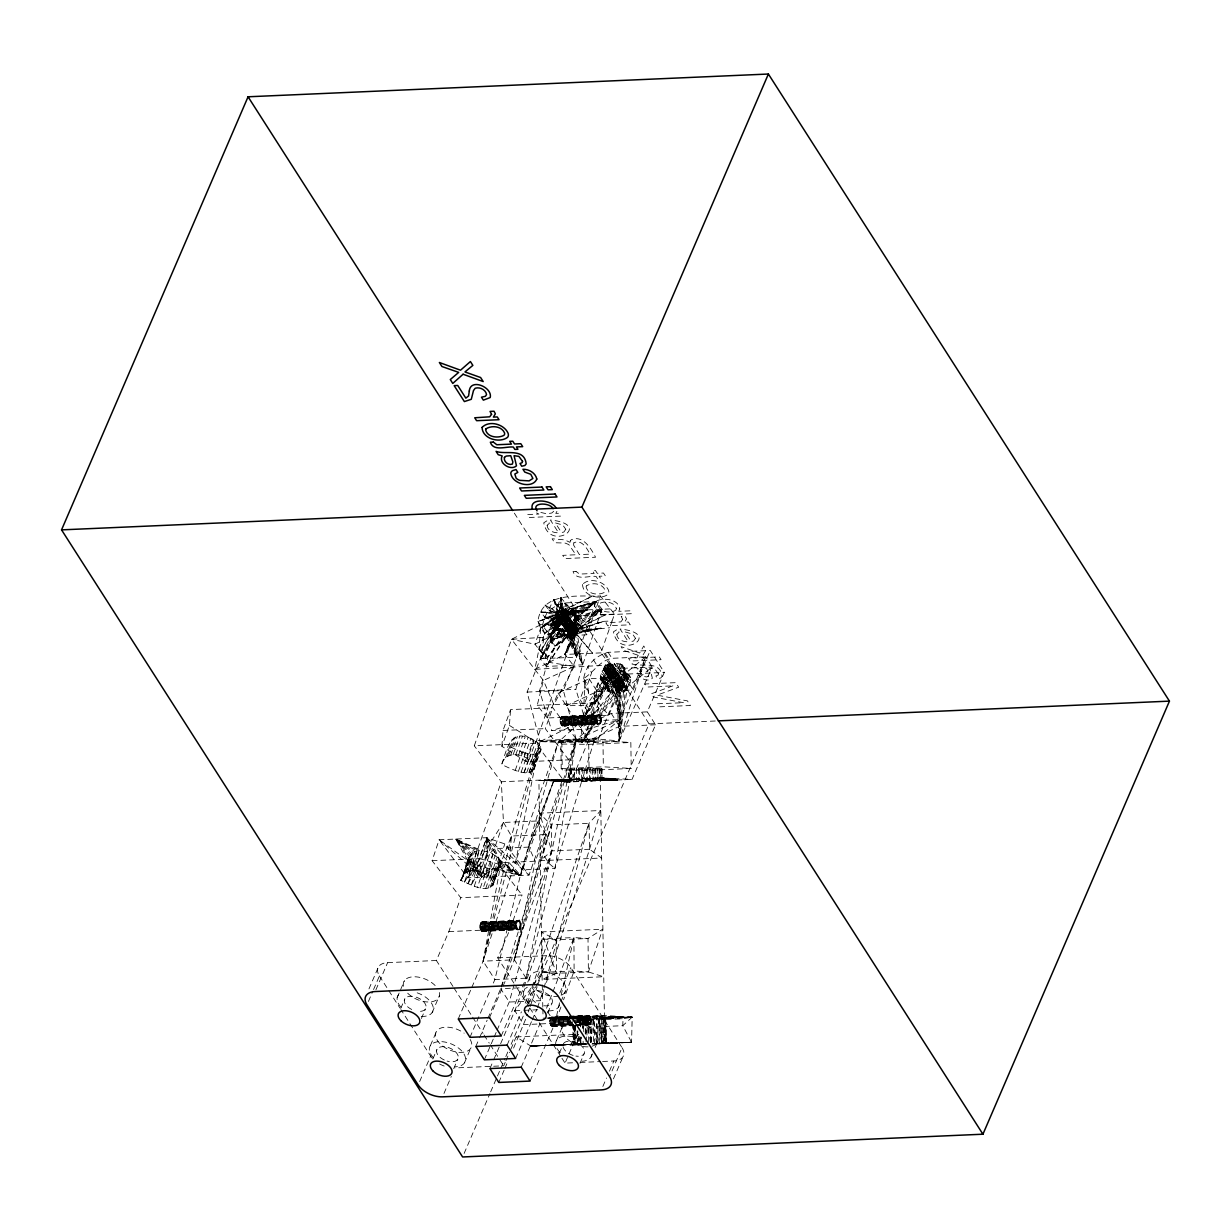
<?xml version="1.0" encoding="UTF-8"?>
<svg xmlns="http://www.w3.org/2000/svg" width="1231" height="1231" viewBox="0 0 1231 1231"><rect width="100%" height="100%" fill="white"/><g stroke="black" fill="none" stroke-linecap="round" stroke-linejoin="round"><path stroke-width="0.75" stroke-dasharray="5 3.75" d="M471.796 987.462L483.106 961.18L515.835 860.777L540.009 741.585L527.083 692.084L540.363 658.723L544.717 633.334L540.671 628.102L537.885 621.578C541.394 591.172 578.847 596.65 600.389 595.989L586.879 634.734L577.631 622.778L541.548 624.363L511.465 639.274L474.289 745.832L535.623 743.155L562.659 779.1L529.022 875.072L467.703 877.765L439.113 839.773L467.58 860.407L478.136 865.101L487.107 868.117L520.651 875.441L528.776 847.097L537.839 820.969L554.273 779.469L520.651 875.441L498.663 859.038C493.339 852.914 484.629 849.79 476.628 850.929C465.026 854.899 465.949 871.594 460.702 880.38C470.011 883.92 488.338 895.599 493.416 882.442L499.755 860.808L486.645 837.696L439.113 839.773L432.112 860.7L460.717 897.691L522.052 895.014L510.173 928.928L497.724 957.826L516.374 986.985M460.702 880.38C462.994 874.564 467.795 869.301 474.735 870.809L486.645 837.696L520.651 875.441L500.263 864.131L492.846 885.428L500.263 864.131L499.755 860.808L520.651 875.441L494.939 868.317L492.569 868.594L481.798 877.149L439.113 839.773M533.808 769.606L541.009 749.771C540.778 741.97 531.715 738.292 525.222 736.661C508.865 731.737 505.664 753.972 501.679 764.497C506.787 766.836 534.962 781.747 533.869 764.959C527.56 754.203 505.849 748.817 501.679 764.497M574.031 1025.777L573.923 1044.504L530.792 1046.042L516.174 1036.902L510.311 1050.505M534.808 669.372L549.072 662.34L554.766 646.275L569.845 634.688L555.35 614.885C555.489 611.238 560.736 607.806 563.721 610.561L577.77 628.841C579.832 632.903 573.154 637.858 569.845 634.688L555.35 614.885L537.885 621.578L541.932 626.794L544.717 633.334L538.932 649.476L534.808 669.372L610.268 664.894L598.543 702.624L608.683 715.303L625.117 677.158L589.08 678.743L558.105 693.007L547.349 717.996L608.683 715.303M586.879 634.734L511.465 639.274L543.394 680.451L553.873 704.578L574.2 666.479L549.072 662.34L544.994 657.077L550.688 641.012L559.197 632.334C550.842 619.178 573.631 605.498 580.77 620.116C584.694 633.996 557.258 645.059 557.535 626.087L552.904 622.101C553.319 607.052 580.801 601.359 575.877 622.009C573.092 633.042 554.35 634.134 552.904 622.101L541.932 626.794L544.825 617.223L553.827 599.497L567.091 617.931L573.584 615.931L578.847 617.423L602.021 609.253L596.066 601.574L565.029 602.928L557.982 604.713L549.149 610.33L545.102 605.113L557.012 611.438L571.076 629.733L569.384 633.457L551.98 639.72L547.903 634.457L550.796 624.917L555.135 618.008L565.583 612.315L570.999 610.607L610.391 608.883M576.323 1018.76L593.327 1018.529L593.711 1044.011L631.58 1042.288L632.18 1017.145L604.421 1015.513L543.086 1018.191M493.354 983.061L494.862 979.553L483.106 961.18L511.419 836.034L540.009 741.585C566.398 739.216 592.696 744.77 619.131 740.954L652.23 667.033L618.485 668.51C605.821 671.834 596.035 681.682 593.973 694.792L597.681 700.593L598.897 708.748L594.004 721.412L583.817 705.425L584.925 686.621L583.679 678.527C585.725 665.463 595.527 655.646 608.129 652.322L650.245 650.476L664.294 672.434L647.306 711.872L655.569 724.782L632.042 779.392L600.251 777.915L604.421 1015.513L594.111 1017.114L594.635 1043.426L604.082 1043.242L604.76 1017.298L622.286 1016.621L593.327 1018.529L584.048 1020.453L576.939 1020.099M549.072 662.34L564.891 654.446L574.154 635.35L556.397 612.13L540.778 612.007L544.825 617.223L553.442 618.947L561.582 622.717L555.627 614.977L549.149 610.33L557.228 613.146L561.074 618.024L561.582 622.717L550.796 624.917L554.873 630.164L570.445 630.41L559.213 623.271L555.135 618.008L563.183 620.886L565.583 612.315L567.091 617.931L561.582 622.717L558.905 628.687L547.903 634.457L550.688 641.012L554.766 646.275L569.538 634.119L555.504 615.839L540.671 628.102L538.932 649.476L541.84 649.337L555.166 627.302L562.213 630.995L564.398 636.396L547.872 656.985L544.994 657.077L534.977 644.213L540.671 628.102L556.15 616.746C559.613 619.147 565.675 614.531 563.721 610.561L592.003 596.343L563.244 610.099L576.693 628.041L577.77 628.841L603.729 621.332L612.115 620.963L614.484 614.146L600.389 595.989M577.831 1030.87L577.354 1044.15L530.792 1046.042L584.448 1043.688M578.17 1021.376L578.308 1017.591L622.286 1016.621L599.512 1017.175L600.036 1043.303M553.442 618.947L557.997 622.794L558.843 630.564L547.903 634.457L559.197 632.334M522.375 986.939L526.145 978.183L554.889 868.471L576.308 740L563.383 690.499L576.662 657.139L596.066 601.574L574.831 612.376C576.739 621.301 566.952 629.487 558.459 628.672L540.363 658.723L546.349 666.417L539.563 690.93L551.673 730.66L587.987 729.06L620.009 719.627L645.706 656.831L611.961 658.308C599.482 660.785 593.711 672.295 583.679 678.527L588.68 692.776L583.817 705.425L566.26 705.748L597.22 691.483L633.257 689.899L650.245 650.476M577.785 1018.776L583.386 1018.591L583.786 1027.393L622.763 1025.685L632.18 1017.145L603.575 1017.36L604.082 1043.242L631.58 1042.288L622.763 1025.685L623.024 1018.745L632.18 1017.145L605.375 1017.76L605.052 1043.503L592.019 1044.088M549.149 610.33L557.104 613.3L563.183 620.886L557.228 613.146L557.982 604.713L560.982 597.712L569.614 608.314L571.676 613.807L577.354 616.546L602.021 609.253L582.663 664.832L575.862 689.329L587.987 729.06L576.308 740L549.026 863.485L526.145 978.183L494.862 979.553L521.713 869.917L515.835 860.777L558.243 742.324L560.12 740.462L596.527 738.877L619.131 740.954L620.947 676.665C634.657 656.846 599.482 661.924 600.436 677.558C604.436 696.238 634.027 683.113 623.963 667.31L625.502 673.634L630.487 677.527C633.257 691.714 604.221 702.039 605.621 682.313C606.683 670.495 625.256 665.248 630.487 677.527L623.932 671.418L622.086 664.694L622.655 670.71L628.626 674.896M645.706 656.831L619.162 678.45L625.702 688.652L619.131 740.954L619.131 692.545L612.607 682.343L616.793 693.222L619.131 740.954L627.471 686.867L652.23 667.033L645.706 656.831L619.131 740.954L621.455 691.545L615.562 680.943L608.022 683.282L602.575 681.866L586.495 705.317L581.155 721.335L582.017 742.57L616.793 693.222L614.931 681.328L618.408 685.175M577.093 1030.947L577.354 1044.15L578.832 1044.042L579.247 1036.44M579.97 1023.146L580.278 1017.452L574.692 1017.56M564.506 615.392L569.261 616.9L570.999 610.607L575.077 615.869L574.354 627.918L571.076 629.733L559.213 623.271L554.873 630.164L551.98 639.72L554.766 646.275L571.646 635.688L557.581 617.408L550.796 636.304L534.977 644.213L511.465 639.274M590.449 1042.303L586.572 1018.576L584.048 1020.453L599.005 1018.376L601.62 1043.703L603.19 1018.099L632.18 1017.145L604.636 1017.883L605.052 1043.503L631.58 1042.288L592.126 1043.365M501.879 746.309L503.033 730.475L510.557 709.595L552.827 707.748L576.2 738.969L568.676 759.85L526.406 761.712L501.879 746.309L509.419 725.413L510.557 709.595M612.884 666.602C602.667 654.461 600.097 683.174 612.884 666.602L626.933 688.56L623.348 692.591L620.624 693.361L617.993 692.361L604.267 670.726M626.933 688.56C626.656 682.251 615.423 687.544 617.993 692.361L604.39 670.849M561.198 617.916L565.029 619.285L565.583 612.315L569.261 616.9L561.136 610.176L565.029 602.928L571.399 608.822L573.184 614.223L577.354 616.546L570.999 610.607L571.43 616.223L566.337 614.531L563.306 609.176L565.029 602.928L571.43 616.223L568.183 613.961L565.491 608.483L565.029 602.928M479.798 926.097C486.691 909.817 485.429 945.008 479.798 926.097L516.097 924.512C522.96 908.216 521.744 943.438 516.097 924.512M586.002 1041.826L588.172 1017.16L604.421 1015.513L599.512 1017.175L602.282 1043.257L601.774 1017.252L622.286 1016.621L605.606 1017.498L606.191 1043.303L604.76 1017.298L605.421 1043.273L631.58 1042.288L593.25 1043.965M559.997 720.474C567.168 704.332 565.475 739.462 559.997 720.474L596.42 718.873C603.59 702.747 601.913 737.877 596.42 718.873M619.131 740.954L623.655 690.222L617.131 680.02L619.162 678.45L620.009 719.627L594.204 740.754L554.889 868.471L521.713 869.917L558.243 742.324L574.585 740.016L597.189 742.093L616.793 693.222M551.95 1016.975C562.875 1027.454 542.609 1029.639 551.95 1016.975L567.783 1016.314M591.142 1021.684C587.91 1001.403 582.125 1034.794 591.142 1021.684L573.892 1022.438M590.926 1042.303L593.327 1018.529L596.589 1043.919L599.005 1018.376L632.18 1017.145L601.328 1018.237L601.62 1043.703M585.156 1033.286L586.572 1018.576L587.018 1036.902M607.222 689.468L607.76 683.974L615.485 669.449L598.112 682.974L593.019 715.519L582.017 742.57L614.546 693.499L612.053 687.144L608.022 683.282L581.155 721.335L560.12 740.462M588.695 1043.611L530.792 1046.042L580.755 1044.411L581.509 1037.041M582.448 1027.808L583.386 1018.591L583.802 1033.301M575.477 1025.992L573.215 1044.596L572.815 1024.269M614.484 614.146L575.077 615.869L573.461 628.179L558.551 610.299L553.827 599.497L557.012 611.438M562.213 630.995L565.629 636.473L546.349 666.417L566.398 636.504L562.213 630.995L562.629 635.919L547.872 656.985L546.349 666.417L582.663 664.832L576.785 631.565L572.446 621.994L596.066 601.574L571.399 608.822M432.112 860.7L479.705 858.623L486.645 837.696L529.022 875.072L504.802 843.912L486.645 837.696L484.445 851.098L477.52 871.209L474.735 870.809L479.013 850.636L455.762 839.05L467.58 860.407L481.798 877.149L489.907 868.532L483.091 888.351M526.145 978.183L514.389 959.811L483.106 961.18L501.017 862.7L511.419 836.034L503.479 822.462L501.325 781.777L474.289 745.832M490.215 877.303L497.109 857.299L486.645 837.696L487.307 851.837L483.091 872.902L490.215 877.303L493.416 882.442L500.278 862.516L520.651 875.441L498.57 866.762L494.939 868.317L488.122 888.136M488.107 875.626L492.739 854.176L486.645 837.696L487.522 860.931L498.078 864.008L522.052 895.014M559.505 1002.788L554.981 1023.284L530.084 1081.08M561.151 995.325L573.908 937.56L588.003 938.484L602.621 929.236L588.403 971.921L556.55 973.306L542.24 972.367L533.469 984.646M461.81 878.549L468.703 858.546L455.762 839.05L476.628 850.929L472.012 870.763L479.013 850.636M547.349 717.996L537.224 705.317L543.394 680.451L574.2 666.479L564.891 654.446L571.646 635.688M460.856 880.442L471.35 862.054L481.798 877.149L484.245 867.393L477.413 887.243M483.106 961.18L540.009 741.585L593.019 715.519L610.622 692.915L608.745 686.652L604.098 682.713L581.155 721.335L551.673 730.66M537.501 1007.666L543.548 989.57M544.056 987.724L589.049 823.277L600.728 810.506L539.393 813.199L542.209 983.107M546.426 982.415L589.572 849.236L600.728 810.506M466.01 872.594L471.504 853.668L455.762 839.05L481.66 850.698M501.263 986.862L551.303 824.924L539.393 813.199L538.916 780.592L604.036 777.777L593.188 779.238L538.916 780.592M493.416 883.95L500.278 862.516M519.097 987.878L500.694 988.693L509.234 1002.034L540.517 1000.665L544.056 989.709M466.072 872.564L472.981 852.468L455.762 839.05L469.673 856.761L463.672 875.226L470.611 855.145L455.762 839.05L474.581 851.529L467.657 871.64M498.078 864.008L504.802 843.912M468.011 883.566L474.858 863.639L481.798 877.149L481.075 866.378L471.411 885.043M462.779 876.795L469.673 856.761M464.579 873.748L471.504 853.668M464.472 881.996L471.35 862.054M471.288 884.981L478.136 865.101L481.798 877.149M474.243 886.243L481.075 866.378M477.52 871.209L480.382 871.933L487.307 851.837M480.275 887.966L487.107 868.117M485.83 874.21L492.739 854.176M488.184 875.687L495.093 855.653M485.737 888.413L492.569 868.594M491.785 879.026L498.663 859.038M490.138 887.536L496.97 867.686M492.877 880.75L499.755 860.808M491.723 886.612L500.263 864.131M469.627 871.056L476.628 850.929M503.079 986.093L514.389 959.811L543.148 854.345L545.702 834.526L537.839 820.969L503.479 822.462L494.416 848.605L467.703 877.765L501.325 781.777L562.659 779.1M535.623 743.155L577.631 622.778M610.268 664.894L600.959 652.876L612.115 620.963M525.191 1003.08L531.977 987.324L589.049 823.277L551.303 824.924L551.827 850.883L509.234 1002.034L497.17 1030.055M452.962 986.416L436.39 960.503L448.838 931.605L460.717 897.691M647.306 711.872L611.268 713.441L580.309 727.721L590.326 715.611L593.019 715.519L586.495 705.317L583.817 705.425L579.955 699.439L584.925 686.621L588.68 692.776L587.464 684.621L591.603 672.803L587.772 666.817M597.681 700.593C599.759 687.498 609.53 677.619 622.163 674.28L664.294 672.434M525.622 1019.237L513.142 1049.166M528.176 1012.02L529.453 1008.42M530.099 1006.619L537.131 986.785M537.762 984.985L542.24 972.367L542.055 938.961L573.908 937.56L574.108 970.967L563.552 999.834M556.92 511.388L555.781 513.404L558.751 513.265L560.567 516.112L529.299 517.482L527.422 514.558L538.886 514.05L535.623 512.419M505.602 757.757L512.281 739.262M507.095 756.526L513.758 738.031M508.68 755.588L515.358 737.092M510.727 754.972L517.389 736.477M513.127 754.695L519.79 736.184M515.758 754.757L522.436 736.246M518.559 755.157L525.222 736.661M515.173 770.468L521.821 752.018L508.341 746.017M521.405 755.896L528.068 737.4M518.343 771.483L524.991 753.033C530.115 754.495 538.439 755.865 541.009 749.771M524.221 756.942L530.884 738.446M521.113 772.206L527.76 753.757M526.837 758.219L533.5 739.739M526.406 761.712L533.931 740.816L576.2 738.969M523.914 772.622L530.561 754.172M524.083 772.637L530.73 754.188M529.115 759.681L535.777 741.185M526.668 772.699L533.315 754.249M531.207 761.389L537.87 742.909M528.961 772.422L535.608 753.972L529.099 772.391M532.761 763.128L539.424 744.663M568.676 759.85L545.302 728.629L552.827 707.748M531.115 771.775L537.762 753.326M533.869 764.959L540.532 746.494M532.7 770.821L541.025 748.202M560.921 1007.05L554.981 1023.284L546.102 1009.405L552.211 993.632M501.371 986.893L551.827 850.883L539.393 813.199M625.702 688.652L615.562 680.943L617.131 680.02L620.009 719.627L576.308 740L545.702 834.526L514.389 959.811L535.3 861.192L528.776 847.097L554.273 779.469M493.708 1059.799L514.82 1010.759L542.055 938.961L556.15 939.884L588.003 938.484L588.403 971.921L603.452 976.737L542.117 979.414L556.55 973.306L556.15 939.884L541.286 931.913L556.55 973.306M615.485 669.449L595.189 702.947L590.326 715.611L598.897 708.748L595.189 702.947L593.973 694.792M552.888 991.878L573.908 937.56M558.366 617.439L550.796 636.304L541.548 624.363M600.959 652.876L564.891 654.446L572.43 635.719L555.566 613.669L569.399 632.734L551.98 639.72L569.538 634.119M368.961 988.924L378.471 966.827M368.423 1001.449L372.824 991.247M373.547 989.539L379.41 975.937A19.188 10.971 23.3 0 1 387.611 962.642L436.39 960.503M375.901 989.832L387.611 962.642M397.167 997.633L404.522 980.553M400.737 1008.42L404.891 998.787M421.371 1018.514L425.526 1008.866M432.112 1012.651L439.467 995.571M430.419 1045.519L436.651 1031.07M419.663 1081.541L430.635 1056.044L400.921 1009.589M432.85 1058.999L437.005 1049.366M458.224 1018.976L471.042 989.216M655.569 724.782L619.516 726.352L588.556 740.616L570.707 782.07L542.702 780.454L604.036 777.777L587.372 779.177L587.202 768.221L568.784 769.714L568.953 780.869L617.531 779.869L593.188 779.238L593.019 768.19L587.202 768.221M453.7 1068.693L457.855 1059.06M443.976 1093.436L451.3 1076.433M469.965 1037.348L490.338 990.063M464.441 1062.907L470.657 1048.458M475.812 1046.488L478.828 1039.472M479.582 1037.733L487.122 1020.207M487.876 1018.468L500.694 988.693M489.507 1017.622L502.325 987.847M484.337 1059.829L493.4 1038.81M494.154 1037.056L496.416 1031.809M501.248 1035.979L521.621 988.693M489.923 1068.57L492.954 1061.553M523.621 991.74L525.006 988.524M527.76 982.107L529.838 977.291M507.095 1045.119L521.421 1011.836M534.054 984.585L546.502 955.687A19.188 10.971 23.3 0 1 570.815 967.566L622.04 1047.673L609.591 1076.586M527.114 1002.896L531.253 993.263M464.118 1153.447L489.892 1093.59M490.661 1091.82L496.724 1077.741M497.478 1075.986L505.064 1058.383M505.818 1056.613L508.095 1051.336M511.127 1044.288L523.252 1016.129M528.561 1003.804L537.655 982.677M538.424 980.922L649.106 723.89L513.712 512.158M505.187 1062.399L503.725 1065.8L454.947 1067.939M505.926 1060.707L509.588 1052.197M498.801 1082.449L504.095 1070.185M504.848 1068.431L507.864 1061.43M515.62 1058.46L531.469 1021.684M532.223 1019.93L536.747 1009.42M521.205 1067.2L540.07 1023.407M547.733 1012.975L551.888 1003.342M559.828 993.078L570.815 967.566M560.921 1001.665L565.752 990.416M556.597 1040.287L562.829 1025.838M559.336 1053.274L563.475 1043.642M572.569 1062.799L565.06 1063.122L577.508 1034.225L580.755 1036.256L580.801 1043.95L530.792 1046.042L574.585 1044.427L574.215 1025.746M579.97 1063.369L584.11 1053.736M590.988 1057.09L592.373 1053.89M595.142 1047.458L597.22 1042.642M602.851 1086.481L606.514 1077.987M609.453 1071.185L613.838 1060.984A19.188 10.971 23.3 0 0 622.04 1047.673M613.453 1078.895L622.978 1056.798M565.583 612.315L569.661 617.562L573.461 628.179L559.413 609.899L553.827 599.497L557.751 610.822L575.816 634.427L564.891 654.446L573.277 635.611L560.09 617.085L550.796 636.304L556.858 617.223L570.922 635.488L557.581 617.408L572.43 635.719M593.019 715.519L607.76 683.974L607.191 677.435L602.282 671.803L608.422 675.819L610.253 680.112L608.822 682.005L607.191 677.435L601.236 673.757L606.298 679.097L607.76 683.974L595.189 702.947M564.891 654.446L575 634.965L560.951 616.685L550.796 636.304L559.213 617.346L573.277 635.611M561.767 616.146L592.588 653.246L561.182 616.531L550.796 636.304L561.767 616.146L587.264 609.976L564.183 611.792L578.201 630.826L609.73 627.779M468.149 883.612L478.136 865.101M613.93 686.898L610.268 683.005L581.155 721.335L602.575 681.866L608.745 686.652L609.099 692.084L607.452 685.944L601.436 680.697L605.852 683.728L607.96 690.914L607.452 685.944L602.282 681.574L606.483 684.944M464.626 882.058L474.858 863.639M610.622 692.915L582.017 742.57L612.469 693.407L610.284 687.067L605.944 683.205L581.155 721.335M558.474 628.81L554.858 626.979L541.84 649.337L547.872 656.985L540.363 658.723L555.166 627.302L560.721 630.564L562.629 635.919L550.688 641.012L559.951 633.827L559.459 629.841L553.996 626.087L544.717 633.334L553.258 624.594L557.828 627.548L559.951 633.827L559.182 629.564L554.858 626.979L544.717 633.334M467.703 877.765L503.479 822.462M553.735 511.265L551.811 512.988L546.872 513.819L538.439 511.927M571.122 628.256L576.785 631.565L572.707 626.887L568.999 625.425L574.939 633.165L582.663 664.832L565.706 630.841L560.459 628.764L540.363 658.723L576.662 657.139L572.446 621.994L579.663 627.779L602.021 609.253L580.016 618.624L571.676 613.807M571.984 1022.515L523.698 1024.654L514.82 1010.759L532.377 986.185M565.706 630.841L562.582 628.487L540.363 658.723L556.674 628.164L560.721 630.564M578.139 1034.717L570.245 1044.965L585.294 1044.365M607.191 677.435L610.253 680.112L618.593 674.434L627.087 674.065L623.932 671.418M562.582 628.487L576.662 657.139L570.845 623.825L578.401 629.733L602.021 609.253L580.77 620.116L576.354 618.731L575.185 614.115L596.066 601.574L572.892 609.668L573.184 614.223M578.401 629.733L573.723 620.024L596.066 601.574L574.077 610.884L576.077 617.27L580.77 620.116L574.431 614.961L572.892 609.668L575.416 615.977L569.984 613.715L565.491 608.483L566.337 614.531M574.369 618.608L596.066 601.574L575.123 616.039L576.308 620.332L580.586 625.748L575.877 622.009L574.369 618.608L575.677 622.517L579.663 627.779L574.631 618.024L596.066 601.574M570.307 635.165L556.858 617.223L540.671 628.102L555.797 616.408L570.307 635.165L554.766 646.275M540.671 628.102L556.258 616.885M574.631 618.024L581.063 623.748L602.021 609.253L581.14 621.855L576.354 618.731L574.831 612.376L575.416 615.977L570.999 610.607M550.688 641.012L561.121 635.042L559.459 629.841L554.858 626.979M559.213 623.271L575.077 615.869L577.308 628.379L606.098 614.515L577.77 628.841L563.244 610.099L560.982 597.712L559.413 609.899L574.354 627.918L576.693 628.041L575.077 615.869L575.185 627.81M593.019 768.19L601.959 768.729L602.128 780.008L581.232 781.454L554.088 781.285L576.508 779.5M568.784 769.714L601.959 768.729M570.138 769.344L570.307 780.408L554.088 781.285L569.645 780.639L569.476 769.529M575.077 615.869L575.985 627.841L561.936 609.56L560.982 597.712L561.136 609.545L574.354 627.918L560.305 609.637L560.982 597.712L562.644 609.76L578.231 630.072L603.729 621.332L578.078 629.426L563.244 610.099M564.183 611.792L589.634 603.175L563.721 610.561M564.029 611.13L589.634 603.175M599.266 1043.796L599.005 1018.376L623.024 1018.745L584.048 1020.453L590.326 1018.499L590.711 1042.303M576.339 768.575L576.477 780.931L582.94 781.008L582.771 769.683M578.231 630.072L601.344 628.133L576.554 633.811L558.551 610.299M562.505 615.531L587.264 609.976L564.152 612.53L578.001 631.58L601.344 628.133L577.17 633.119L563.121 614.838L587.264 609.976L563.952 613.3L577.647 632.365L601.344 628.133M544.825 617.223L554.365 616.946L558.766 621.086L559.397 626.671L557.997 622.794L544.825 617.223L555.627 614.977M553.258 624.594L541.932 626.794L552.888 622.855L557.535 626.087M563.613 614.069L587.264 609.976L563.86 613.53L577.647 632.365L563.613 614.069L577.17 633.119M584.048 1020.453L596.296 1018.452L596.589 1043.919M603.575 1043.58L603.19 1018.099L605.052 1043.503L606.406 1043.349L605.683 1017.622M575.308 1017.929L578.308 1017.591L578.385 1021.361M592.157 769.513L592.342 780.885L581.232 781.454L586.479 780.977L586.31 769.637M558.243 742.324L596.527 738.877L540.009 741.585L558.243 742.324L594.204 740.754L576.308 740L543.148 854.345L549.026 863.485L554.889 868.471M575.108 1017.498L604.421 1015.513L596.943 1017.114L597.45 1043.349L591.772 1043.565L631.58 1042.288L597.45 1043.349M548.457 1018.529L568.445 1018.729M600.99 768.467L601.159 779.669L615.423 778.608L593.188 779.238M577.062 1044.504L570.245 1044.965L588.88 1044.211M569.83 1019.745L560.951 1019.314L573.4 1018.499M581.232 781.454L589.449 780.946L589.264 769.59M595.573 768.221L595.742 779.3L615.423 778.608L599.82 779.515L599.651 768.359M580.801 1043.95L583.171 1043.826L583.094 1040.041M568.43 1019.068L560.951 1019.314L572.954 1018.714M615.423 778.608L598.004 779.408L597.835 768.282M539.563 690.93L575.862 689.329M527.083 692.084L563.383 690.499M537.224 705.317L598.543 702.624M561.721 716.457L599.143 714.734M563.198 716.534L599.635 714.949M561.259 716.796L600.097 715.319M560.859 717.288L597.297 715.688M564.09 717.473L600.513 715.873M560.52 717.935L596.943 716.334M564.46 718.15L600.882 716.565M560.259 718.704L596.681 717.104M564.737 718.95L601.174 717.35M560.074 719.55L596.512 717.95M564.952 719.812L601.374 718.227M565.06 720.766L601.482 719.166M560.013 721.412L596.435 719.812M565.075 721.689L601.497 720.104M560.12 722.335L620.009 719.627L614.931 681.328L621.455 691.545M564.983 722.612L601.42 721.027M560.32 723.228L596.758 721.628M564.814 723.459L601.236 721.874M560.613 724.013L597.035 722.412M564.552 724.228L600.974 722.643M560.982 724.69L597.404 723.105M564.213 724.874L600.636 723.289M561.398 725.244L597.835 723.659M563.798 725.367L600.236 723.782M561.859 725.628L598.297 724.028M562.352 725.828L599.774 724.105M649.106 723.89L716.319 720.951M503.033 730.475L545.302 728.629M560.828 742.693L602.959 740.847L630.841 742.493L631.226 768.452L589.095 770.298L562.275 770.006L561.213 768.652L560.828 742.693L561.89 744.047L562.275 770.006M561.89 744.047L588.71 744.34L630.841 742.493M561.213 768.652L603.344 766.805L631.226 768.452M564.583 782.177L632.042 779.392M528.776 847.097L494.416 848.605L501.017 862.7L535.3 861.192L545.702 834.526L511.419 836.034L509.973 855.791L515.835 860.777M589.572 849.236L551.827 850.883L540.24 860.7L601.574 858.022L589.572 849.236L589.049 823.277M481.875 921.957L518.882 920.388M481.536 922.081L519.297 920.573M481.075 922.404L517.374 920.819M480.906 922.604L519.774 920.942L483.014 922.157M480.659 922.896L516.958 921.311M483.891 923.096L520.19 921.496L483.46 922.542M480.321 923.542L516.62 921.957M484.26 923.773L520.559 922.188M480.059 924.312L516.358 922.727M484.537 924.573L520.836 922.973M479.89 925.173L516.174 923.589M484.737 925.45L521.036 923.865M484.86 926.374L521.159 924.789M479.813 926.866L516.112 925.435L479.813 927.02M484.876 927.312L521.175 925.712M479.921 927.959L516.22 926.374M479.952 928.066L516.251 926.481M484.799 928.22L521.098 926.635M480.136 928.836L516.435 927.251M484.614 929.082L520.913 927.497M480.367 929.482L516.666 927.897M480.413 929.636L516.712 928.051M484.352 929.851L520.651 928.251M448.838 931.605L510.173 928.928M480.782 930.313L517.082 928.728M484.014 930.498L520.313 928.897M481.198 930.867L517.497 929.282M481.675 931.236L519.897 929.405M482.167 931.452L519.451 929.728M541.286 931.913L602.621 929.236M497.724 957.826L546.502 955.687M542.24 972.367L574.108 970.967L588.403 971.921M514.82 1010.759L522.175 1010.451M524.021 1010.359L538.747 1009.712M569.199 1016.221L588.864 1015.39M551.457 1017.129L568.707 1016.36M589.357 1015.621L570.184 1016.452L587.433 1015.867M551.011 1017.468L568.26 1016.714M553.396 1017.591L568.737 1016.929M570.645 1016.837L589.818 1016.006M553.827 1018.129L569.153 1017.452M571.076 1017.375L590.249 1016.544M550.257 1018.591L569.43 1017.76M571.338 1017.668L586.679 1017.006M554.181 1018.837L569.522 1018.16M571.43 1018.083L590.603 1017.237M549.98 1019.36L569.153 1018.514M571.076 1018.437L586.418 1017.76M554.473 1019.607L569.815 1018.945M571.723 1018.853L590.895 1018.022M549.811 1020.222L568.984 1019.391M576.662 1019.053L586.248 1018.637M554.673 1020.484L570.015 1019.822M577.678 1019.483L591.111 1018.899M549.734 1021.13L570.815 1020.207M572.738 1020.13L586.156 1019.545M554.796 1021.438L570.138 1020.761M577.801 1020.422L591.219 1019.837M549.734 1022.084L570.83 1021.161M572.738 1021.084L586.171 1020.499M554.812 1022.361L570.153 1021.684M577.816 1021.361L591.234 1020.776M549.857 1022.992L572.861 1021.992M574.769 1021.915L586.279 1021.407M550.057 1023.884L573.061 1022.869M574.985 1022.792L586.495 1022.284M554.55 1024.13L571.8 1023.376M579.462 1023.038L590.972 1022.53M550.349 1024.669L573.354 1023.669M581.017 1023.33L586.772 1023.084M554.273 1024.884L571.538 1024.13M579.201 1023.807L590.711 1023.3M550.703 1025.361L571.8 1024.438M579.462 1024.1L587.141 1023.761M553.935 1025.531L573.107 1024.7M580.77 1024.361L590.357 1023.946M551.134 1025.915L574.138 1024.9M576.062 1024.823L587.556 1024.315M551.596 1026.285L574.615 1025.115M576.523 1025.192L589.957 1024.438M552.088 1026.5L574.169 1025.454M576.093 1025.361L589.511 1024.777M552.596 1026.546L573.677 1025.623M575.6 1025.546L589.018 1024.946M516.174 1036.902L577.508 1034.225M587.202 1044.227L570.245 1044.965L584.094 1044.319L580.755 1044.411L579.185 1035.179M580.078 1062.461L600.713 1061.568M602.575 1061.476L613.838 1060.984M601.159 779.669L617.531 779.869L597.374 780.654L597.189 769.283M584.171 1043.919L561.428 1044.704L585.402 1043.78M530.792 1046.042L575.154 1044.319L574.785 1025.592M561.428 1044.704L585.833 1043.734M601.574 768.867L601.744 780.177L617.531 779.869L599.312 780.516L599.143 769.16M560.951 1019.314L568.63 1019.037M604.082 1043.242L631.58 1042.288M617.531 779.869L600.79 780.346L600.62 769.006M570.307 780.408L542.702 780.454L574.538 779.654L574.369 768.698M570.707 769.175L570.876 780.208L542.702 780.454L573.061 779.808L572.892 768.852M573.231 1017.529L546.856 1018.114L569.614 1017.975M548.657 1018.099L573.077 1017.791M574.6 1017.652L578.308 1017.591M542.702 780.454L571.538 780.008L571.369 769.021M569.076 1018.114L548.657 1018.175L568.599 1018.268M576.385 1018.545L580.155 1018.622L580.324 1025.992M554.873 630.164L569.938 631.195L555.904 612.884L540.778 612.007L555.35 614.423L569.399 632.734L554.873 630.164L569.614 631.949L555.904 612.884L570.445 630.41M479.705 858.623L487.522 860.931M521.821 752.018L524.991 753.033M480.382 871.933L483.183 872.933L490.107 852.852L486.645 837.696M553.996 626.087L557.828 627.548L559.951 633.827M558.459 628.672L563.906 631.088L566.398 636.504M554.365 616.946L559.843 619.439L557.104 613.3M552.965 620.932L557.581 624.486L558.905 628.687L550.796 624.917L560.305 624.656L558.766 621.086M499.694 865.562L520.651 875.441M616.639 663.278L620.932 673.757L615.469 671.033L612.053 664.232L626.994 687.852M557.581 624.486L552.904 622.101L557.535 625.456L558.905 628.687M611.638 673.003L616.269 675.434L609.745 665.232L611.638 673.003L614.054 676.758L609.899 674.326L605.483 668.125L611.638 673.003L607.529 666.556M573.584 615.931L569.984 613.715L569.614 608.314M557.228 613.146L565.029 619.285M545.102 605.113L556.397 612.13M627.087 674.065L621.086 670.31L618.731 663.371L619.331 670.233L623.163 673.48L628.903 684.975L620.947 676.665L622.948 681.543L627.471 686.867L622.378 674.757L628.903 684.975M509.419 725.413L533.931 740.816M574.431 614.961L580.016 618.624M560.459 628.764L563.906 631.088M617.131 680.02L621.455 683.051M555.135 618.008L561.582 622.717M600.497 676.835L605.683 681.697L606.945 687.76L605.621 682.313L600.497 676.835L605.775 680.743L607.129 685.929L606.298 679.097L600.605 675.711L605.775 680.743M629.749 676.081L624.902 672.418L623.225 665.863M574.939 633.165L566.937 626.794L568.522 636.212M625.748 675.065L630.595 681.051L625.61 676.635L623.44 672.788L625.056 678.266L629.964 683.005L625.61 676.635L624.24 669.002L625.748 675.065L630.764 679.22M602.128 780.008L601.744 768.59M602.282 681.574L607.191 685.682L607.96 690.914L605.852 683.728L600.436 677.558L605.621 682.313M538.932 649.476L547.872 656.985M600.697 679.25L605.852 683.728L606.945 687.76M620.932 673.757L617.439 670.464L614.407 663.555L615.469 671.033L618.593 674.434M572.892 634.519L566.937 626.794L576.662 657.139L564.767 627.81L570.722 635.565L582.663 664.832L572.892 634.519L567.522 626.394L576.662 657.139L568.999 625.425M576.354 618.731L581.063 623.748M557.751 610.822L572.615 628.579L569.661 617.562L571.076 629.733M575.985 627.841L561.136 609.545L578.001 631.58M561.936 609.56L576.693 628.041M557.581 617.408L572.123 635.704M603.729 669.91L608.422 675.819L605.344 668.264L612.022 678.327L609.899 674.326M555.35 614.885L569.399 632.734M573.723 620.024L575.677 622.517M564.152 612.53L578.201 630.826M569.384 633.457L555.335 615.177L537.885 621.578L555.504 615.839L569.845 634.688M561.182 616.531L575 634.965M614.407 663.555L619.331 670.233L625.256 673.572L621.086 670.31L620.562 663.863L622.655 670.71M560.951 616.685L574.154 635.35M605.483 668.125L609.776 674.45L610.253 680.112M619.793 693.33L605.76 671.357L620.624 693.361L606.575 671.403M605.76 671.357L620.301 693.345M614.546 693.499L610.284 687.067L613.746 693.468M625.117 677.158L633.257 689.899M608.129 652.322L611.961 658.308M618.485 668.51L622.163 674.28M612.53 664.678L626.856 687.206M605.129 653.246L608.96 659.247M611.453 663.909L625.502 685.867M626.687 689.314L612.638 667.356L626.287 690.068L612.238 668.094M609.899 663.678L623.948 685.652M609.006 663.801L623.055 685.759M611.669 668.833L625.717 690.791M608.083 664.048L622.117 686.021M610.976 669.51L625.025 691.483M607.16 664.448L621.209 686.406L606.298 664.955L620.332 686.913L605.483 665.556L619.532 687.529M610.191 670.126L624.24 692.084L609.576 670.48L623.348 692.591L609.314 670.633M608.391 671.018L622.424 692.991M604.79 666.248L618.839 688.206M607.468 671.28L621.517 693.253M604.221 666.971L618.27 688.945M603.821 667.741L617.87 689.699M603.575 668.479L617.562 691.16M603.513 669.187L619.055 693.13M603.652 669.833L618.439 692.807M593.388 659.754L597.22 665.74M603.713 675.911L607.422 681.712M598.112 682.974L601.821 688.775M589.08 678.743L597.22 691.483M611.268 713.441L619.516 726.352M558.105 693.007L588.556 740.616M531.977 987.324L540.517 1000.665M517.405 988.601L528.807 1006.419M529.838 1008.035L538.132 1021.007M539.163 1022.622L560.921 1056.644M561.952 1058.26L565.06 1063.122M453.993 988.047L471.611 1015.59M472.642 1017.206L483.014 1033.409M484.045 1035.025L489.23 1043.119M490.261 1044.75L502.694 1064.184M379.41 975.937L399.906 1007.989M583.679 678.527L587.464 684.621M612.515 667.571L626.287 690.068M570.845 623.825L572.707 626.887M605.683 681.697L607.129 685.929M557.828 627.548L558.843 630.564L557.535 625.456M623.132 673.372L624.809 678.773M624.055 670.849L625.61 676.635M610.268 683.005L620.009 719.627L612.607 682.343M561.136 610.176L562.767 616.531L559.089 611.53L557.982 604.713M569.384 629.41L570.722 635.565M569.661 617.562L571.815 629.103M575.185 614.115L576.308 620.332M617.87 685.482L619.131 692.545M572.969 1024.238L573.923 1044.504L573.523 1024.069M605.606 1017.498L606.021 1043.411M542.255 984.954L542.809 1007.112M542.856 1008.958L543.04 1016.344M580.586 1037.041L580.755 1044.411M588.664 1041.718L588.172 1017.16L591.665 1043.519L591.142 1017.114L604.421 1015.513L585.31 1017.237L585.648 1034.271M582.648 1017.329L582.863 1028.685M580.278 1017.452L580.463 1026.916M578.678 1036.487L578.832 1044.042M575.446 1025.454L575.816 1044.242M594.835 769.406L595.019 780.793M590.172 768.19L590.341 779.192M584.233 768.267L584.402 779.223L604.036 777.777L581.54 779.285L581.386 768.359M579.663 769.698L579.832 780.977M578.708 768.452L578.878 779.377M602.959 740.847L603.344 766.805M588.71 744.34L589.095 770.298M444.176 1066.061A19.188 10.971 23.3 0 1 438.19 1063.138M432.281 1058.229A19.188 10.971 23.3 0 1 430.635 1056.044M578.001 1022.161A19.188 10.971 23.3 0 1 596.62 1034.086A19.188 10.971 23.3 0 1 592.003 1046.227M588.079 1046.842A19.188 10.971 23.3 0 1 564.121 1035.502A19.188 10.971 23.3 0 1 570.584 1021.761M529.776 980.307A19.188 10.971 23.3 0 1 552.719 974.029A19.188 10.971 23.3 0 1 562.044 994.925M558.659 996.11A19.188 10.971 23.3 0 1 533.254 986.831M470.15 1039.456A19.188 10.971 23.3 0 1 455.101 1051.736A19.188 10.971 23.3 0 1 436.159 1031.901A19.188 10.971 23.3 0 1 464.164 1033.178M439.359 992.525A19.188 10.971 23.3 0 1 428.727 1002.003A19.188 10.971 23.3 0 1 407.276 992.771M403.491 986.246A19.188 10.971 23.3 0 1 414.124 976.768A19.188 10.971 23.3 0 1 435.589 985.985M444.299 1060.029A11.51 6.586 23.3 0 1 439.298 1047.366A11.51 6.586 23.3 0 1 457.424 1054.198A11.51 6.586 23.3 0 1 447.099 1061.091M417.186 992.832A19.188 10.971 23.3 0 1 433.343 1008.543A19.188 10.971 23.3 0 1 417.955 1016.052M401.044 1007.22A19.188 10.971 23.3 0 1 400.583 992.971M433.45 1057.783A19.188 10.971 23.3 0 1 437.128 1041.857A19.188 10.971 23.3 0 1 463.21 1052.797A19.188 10.971 23.3 0 1 454.978 1066.831M411.723 1009.482A11.51 6.586 23.3 0 1 406.707 997.156A11.51 6.586 23.3 0 1 424.51 1002.742A11.51 6.586 23.3 0 1 417.355 1011.236M573.107 1055.444A11.51 6.586 23.3 0 1 564.244 1042.749A11.51 6.586 23.3 0 1 582.571 1046.966A11.51 6.586 23.3 0 1 575.939 1056.106M591.911 1054.367A19.188 10.971 23.3 0 1 581.848 1061.291M560.182 1052.643A19.188 10.971 23.3 0 1 560.136 1037.333A19.188 10.971 23.3 0 1 583.848 1041.78M559.536 1004.865A19.188 10.971 23.3 0 1 548.303 1010.913M529.145 1003.373A19.188 10.971 23.3 0 1 527.33 987.231M535.547 1002.449A11.51 6.586 23.3 0 1 535.116 990.94A11.51 6.586 23.3 0 1 552.027 999.203A11.51 6.586 23.3 0 1 540.886 1005.065M658.416 673.819L658.046 675.157L655.877 675.973L657.616 678.696L660.77 677.989L662.063 676.358C660.247 659.831 641.259 667.525 631.98 663.832L634.073 667.156L638.073 668.402C634.057 675.742 646.814 683.62 652.368 678.296L649.953 668.156L654.754 668.833L658.416 673.819M547.133 525.252C547.133 530.746 553.965 533.023 558.551 532.746L550.395 520.005C594.019 524.421 549.549 552.519 543.748 522.806L547.58 520.39L549.426 523.252L547.133 525.252M616.839 634.257C616.854 639.751 623.671 642.028 628.272 641.751L620.116 629.01C663.74 633.426 619.255 661.524 613.453 631.811L617.3 629.395L619.131 632.257L616.839 634.257M565.768 529.299L563.875 532.023L561.49 532.546L555.319 522.883L562.829 525.052L565.768 529.299M622.717 619.424L620.855 621.901L605.883 622.871L607.76 625.779L630.195 624.809L628.425 622.024L624.548 622.194L626.533 618.916L625.179 616.331L621.209 616.5L622.717 619.424M635.488 638.304L633.596 641.028L631.211 641.551L625.025 631.888L632.549 634.057L635.488 638.304M582.525 584.448C582.771 595.804 599.774 600.59 607.976 594.404A10.925 6.247 23.3 0 0 608.437 590.08C604.329 581.109 589.48 577.047 582.525 584.448M640.32 669.864C639.258 674.08 644.305 678.219 648.275 676.542L648.768 674.465L646.614 668.187L642.043 668.541L640.32 669.864M619.762 608.93L618.778 611.315L629.933 610.838L631.749 613.669L600.866 615.023L599.158 612.33L602.021 612.207C577.693 599.312 617.839 592.511 619.762 608.93M570.307 540.917L569.968 542.379L564.767 539.886L552.104 538.778L554.642 542.733L565.106 543.071L568.784 544.533L575.908 554.766L562.705 555.35L564.767 558.566L595.542 557.228C591.188 548.795 582.955 534.562 571.215 539.778L570.307 540.917M616.331 608.376L615.946 610.068C610.745 613.915 598.204 612.099 598.158 604.375C603.221 600.343 614.161 601.467 616.331 608.376M586.387 585.91L586.064 586.833C587.71 594.358 598.266 595.512 604.129 592.526A6.047 3.462 23.3 0 0 604.898 589.772C601.867 583.079 591.942 582.232 586.387 585.91M638.258 655.292L636.935 657.862L628.502 658.231L630.303 661.032L661.078 659.693L659.277 656.892L641.413 657.662L646.152 649.753L643.767 646.013L639.612 653.045L621.086 646.629L623.471 650.353L638.258 655.292M573.815 542.886L573.6 545.102L579.386 554.612L589.895 554.15C587.249 548.549 581.447 538.824 573.815 542.886M672.849 685.852L651.245 693.792L653.292 696.992L683.636 702.701L657.616 703.763L659.601 706.84L690.376 705.501L687.406 700.87L657.015 695.161L678.681 687.221L675.757 682.651L644.982 683.99L646.937 687.052L672.849 685.852M576.016 571.384L573.046 571.507C576.2 581.186 589.157 575.462 596.066 576.4L597.574 578.739L600.651 578.616L599.143 576.262L605.406 575.985L603.513 573.03L597.25 573.307L595.481 570.522L592.403 570.661L594.173 573.446L579.539 574.077L576.016 571.384"/><path stroke-width="1.5" d="M61.55 529.869L248.062 96.787L768.39 74.029L1169.45 701.131L982.938 1134.213L462.61 1156.971L61.55 529.869L581.894 507.11L982.938 1134.213M581.894 507.11L768.39 74.029M718.242 720.874L1169.45 701.131M553.073 508.665C550.488 502.433 530.761 501.986 537.039 510.803M555.966 507.849C552.042 499.878 528.638 497.186 532.408 509.172M248.062 96.787L512.681 510.542M522.529 461.333L522.159 462.687L519.99 463.487L521.729 466.226L524.883 465.503L526.176 463.887C524.36 447.361 505.372 455.055 496.093 451.362L498.186 454.67L502.186 455.932C498.17 463.271 510.927 471.134 516.481 465.81L514.066 455.685L518.866 456.362L522.529 461.333M469.303 391.043L468.58 395.936L465.841 398.152L457.717 385.457L454.162 385.626L464.364 401.568L471.288 399.306L473.489 390.535L475.197 388.242C479.751 386.765 485.814 389.658 486.553 394.612L485.383 396.32L481.459 397.182L483.352 400.152L490.215 397.551C492.739 387.242 470.365 377.794 469.303 391.043M491.554 414.339L489.692 416.817L474.72 417.771L476.597 420.694L499.032 419.709L497.247 416.94L493.385 417.109L495.37 413.831L494.016 411.231L490.046 411.416L491.554 414.339M482.09 427.403C482.337 438.759 499.324 443.545 507.541 437.359A10.925 6.247 23.3 0 0 508.003 433.035C503.894 424.049 489.046 420.002 482.09 427.403M536.808 479.059C532.546 489.307 512.127 484.075 510.803 473.366A9.079 5.201 23.3 0 1 512.681 470.581L516.004 469.565L517.82 472.396L514.835 474.043L516.097 478.09A5.463 3.124 23.3 0 0 519.759 480.352L529.115 480.875L532.9 478.474L530.776 474.289L524.775 472.089L522.96 469.257C528.961 469.165 535.531 472.889 536.808 479.059M504.433 457.393C503.371 461.594 508.418 465.749 512.388 464.072L512.881 461.979L510.727 455.701L506.172 456.07L504.433 457.393M485.953 428.85L485.63 429.773C487.261 437.313 497.816 438.467 503.679 435.482A6.047 3.462 23.3 0 0 504.464 432.727C501.417 426.034 491.508 425.187 485.953 428.85M463.087 374.224L452.777 383.441L450.284 379.548L458.701 372.393L441.944 366.515L439.375 362.499L460.517 370.208L470.411 361.545L472.858 365.392L464.949 371.947L480.613 377.517L483.198 381.564L463.087 374.224M493.308 442.052L490.338 442.191C493.493 451.854 506.449 446.13 513.358 447.068L514.866 449.423L517.943 449.284L516.435 446.93L522.698 446.653L520.805 443.699L514.543 443.976L512.773 441.206L509.696 441.329L511.465 444.114L496.832 444.745L493.308 442.052M541.979 487.045L519.651 488.015L521.544 490.984L543.887 490.015L541.979 487.045M550.426 486.676L546.149 486.861L548.057 489.83L552.319 489.646L550.426 486.676M555.119 494.031L524.344 495.37L526.222 498.293L556.997 496.955L555.119 494.031M534.054 984.585L375.163 991.54A19.188 10.971 23.3 0 0 366.961 1004.835L418.186 1084.942A19.188 10.971 23.3 0 0 442.514 1096.836L601.39 1089.881A19.188 10.971 23.3 0 0 609.591 1076.586L558.366 996.479A19.188 10.971 23.3 0 0 534.054 984.585M489.507 1017.622L458.224 1018.976L469.965 1037.348L501.248 1035.979L489.507 1017.622M507.095 1045.119L475.812 1046.488L484.337 1059.829L515.62 1058.46L507.095 1045.119M521.205 1067.2L489.923 1068.57L498.801 1082.449L530.084 1081.08L521.205 1067.2M559.397 1065.507A11.51 6.586 23.3 0 0 577.893 1068.185A11.51 6.586 23.3 0 0 565.429 1055.736A11.51 6.586 23.3 0 0 559.397 1065.507M527.176 1015.129A11.51 6.586 23.3 0 0 545.672 1017.791A11.51 6.586 23.3 0 0 533.208 1005.342A11.51 6.586 23.3 0 0 527.176 1015.129M433.281 1071.278A11.51 6.586 23.3 0 0 451.639 1073.509A11.51 6.586 23.3 0 0 438.713 1061.214A11.51 6.586 23.3 0 0 433.281 1071.278M400.814 1020.653A11.51 6.586 23.3 0 0 419.294 1023.33A11.51 6.586 23.3 0 0 406.845 1010.866A11.51 6.586 23.3 0 0 400.814 1020.653"/></g></svg>
